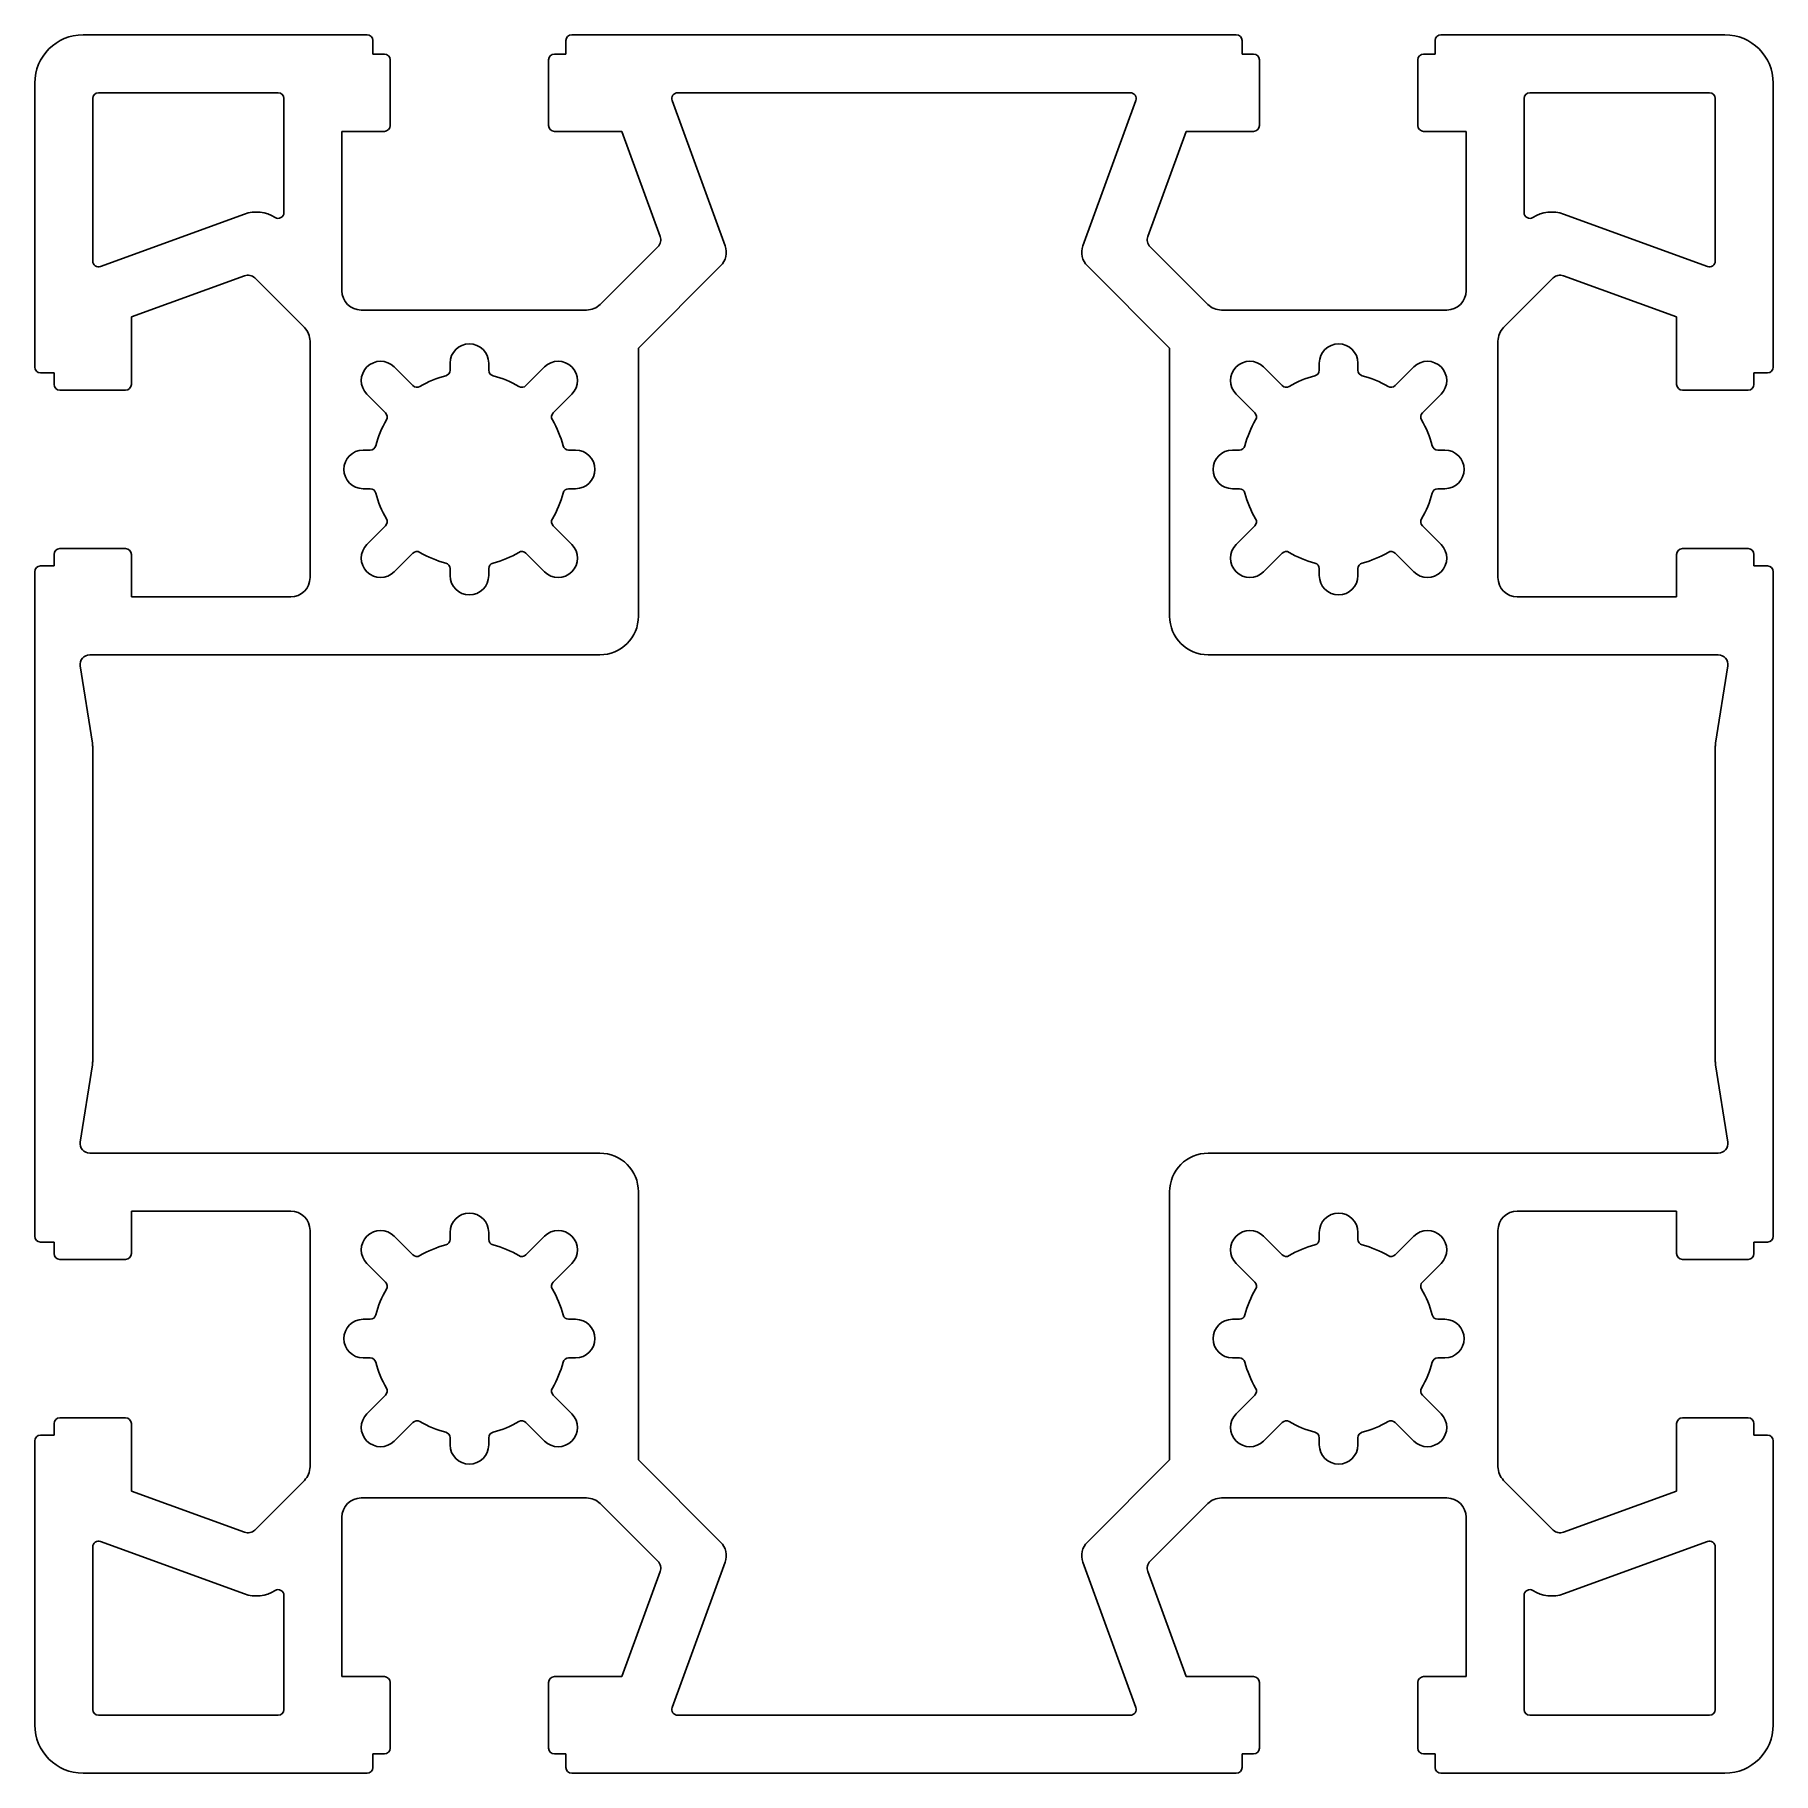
# Model space of a CAD drawing. Extents: x 652.4 to 742.4, y 532.1 to 622.1.
import ezdxf

# ---------------------------------------------------------------- set-up
doc = ezdxf.new("R2010")
doc.units = 0
doc.layers.get('0').update_dxf_attribs({"linetype": 'CONTINUOUS'})

msp = doc.modelspace()

# ---------------------------------------------------------------- linework, layer by layer
at = {"linetype": 'CONTINUOUS'}
for p, q in [((669.631, 622.143), (654.931, 622.143)), ((714.631, 622.143), (680.231, 622.143)), ((739.931, 622.143), (725.231, 622.143)), ((669.931, 621.143), (669.931, 621.843)), ((670.531, 621.143), (669.931, 621.143)), ((679.931, 621.143), (679.331, 621.143)), ((679.931, 621.843), (679.931, 621.143)), ((714.931, 621.143), (714.931, 621.843)), ((715.531, 621.143), (714.931, 621.143)), ((724.931, 621.143), (724.331, 621.143)), ((724.931, 621.843), (724.931, 621.143)), ((670.831, 617.443), (670.831, 620.843)), ((679.031, 620.843), (679.031, 617.443)), ((715.831, 617.443), (715.831, 620.843)), ((724.031, 620.843), (724.031, 617.443)), ((652.431, 619.643), (652.431, 604.943)), ((742.431, 604.943), (742.431, 619.643)), ((655.431, 610.428), (655.431, 618.843)), ((655.731, 619.143), (665.031, 619.143)), ((665.331, 618.843), (665.331, 612.938)), ((685.434, 618.74), (688.17, 611.223)), ((709.146, 619.143), (685.716, 619.143)), ((706.692, 611.223), (709.428, 618.74)), ((729.531, 618.843), (729.531, 612.938)), ((739.131, 619.143), (729.831, 619.143)), ((739.431, 610.428), (739.431, 618.843)), ((668.331, 608.893), (668.331, 617.143)), ((668.331, 617.143), (670.531, 617.143)), ((679.331, 617.143), (682.823, 617.143)), ((682.823, 617.143), (684.806, 611.694)), ((710.056, 611.694), (712.039, 617.143)), ((712.039, 617.143), (715.531, 617.143)), ((724.331, 617.143), (726.531, 617.143)), ((726.531, 617.143), (726.531, 608.893)), ((663.286, 612.858), (655.833, 610.146)), ((731.576, 612.858), (739.028, 610.146)), ((684.69, 611.169), (681.706, 608.186)), ((713.156, 608.186), (710.172, 611.169)), ((657.431, 607.535), (663.294, 609.669)), ((663.819, 609.553), (666.388, 606.984)), ((687.937, 610.174), (683.681, 605.918)), ((711.181, 605.918), (706.924, 610.174)), ((728.474, 606.984), (731.043, 609.553)), ((731.567, 609.669), (737.431, 607.535)), ((657.431, 604.043), (657.431, 607.535)), ((680.999, 607.893), (669.331, 607.893)), ((725.531, 607.893), (713.863, 607.893)), ((737.431, 607.535), (737.431, 604.043)), ((666.681, 606.277), (666.681, 594.043)), ((683.681, 605.918), (683.681, 592.043)), ((711.181, 592.043), (711.181, 605.918)), ((728.181, 594.043), (728.181, 606.277)), ((671.042, 604.946), (672.005, 603.983)), ((673.931, 604.781), (673.931, 605.143)), ((675.931, 605.143), (675.931, 604.781)), ((677.857, 603.983), (678.82, 604.946)), ((717.005, 603.983), (716.042, 604.946)), ((718.931, 605.143), (718.931, 604.781)), ((720.931, 604.781), (720.931, 605.143)), ((723.82, 604.946), (722.857, 603.983)), ((652.731, 604.643), (653.431, 604.643)), ((653.431, 604.643), (653.431, 604.043)), ((741.431, 604.043), (741.431, 604.643)), ((741.431, 604.643), (742.131, 604.643)), ((653.731, 603.743), (657.131, 603.743)), ((670.591, 602.569), (669.628, 603.532)), ((680.234, 603.532), (679.271, 602.569)), ((714.628, 603.532), (715.591, 602.569)), ((724.271, 602.569), (725.234, 603.532)), ((737.731, 603.743), (741.131, 603.743)), ((669.431, 600.643), (669.793, 600.643)), ((680.069, 600.643), (680.431, 600.643)), ((714.793, 600.643), (714.431, 600.643)), ((725.431, 600.643), (725.069, 600.643)), ((669.793, 598.643), (669.431, 598.643)), ((680.431, 598.643), (680.069, 598.643)), ((714.431, 598.643), (714.793, 598.643)), ((725.069, 598.643), (725.431, 598.643)), ((669.628, 595.754), (670.591, 596.717)), ((679.271, 596.717), (680.234, 595.754)), ((715.591, 596.717), (714.628, 595.754)), ((725.234, 595.754), (724.271, 596.717)), ((653.431, 595.243), (653.431, 594.643)), ((657.131, 595.543), (653.731, 595.543)), ((657.431, 593.043), (657.431, 595.243)), ((672.005, 595.303), (671.042, 594.34)), ((678.82, 594.34), (677.857, 595.303)), ((716.042, 594.34), (717.005, 595.303)), ((722.857, 595.303), (723.82, 594.34)), ((737.431, 595.243), (737.431, 593.043)), ((741.131, 595.543), (737.731, 595.543)), ((741.431, 594.643), (741.431, 595.243)), ((652.431, 594.343), (652.431, 577.143)), ((653.431, 594.643), (652.731, 594.643)), ((673.931, 594.143), (673.931, 594.505)), ((675.931, 594.505), (675.931, 594.143)), ((718.931, 594.505), (718.931, 594.143)), ((720.931, 594.143), (720.931, 594.505)), ((742.131, 594.643), (741.431, 594.643)), ((742.431, 577.143), (742.431, 594.343)), ((665.681, 593.043), (657.431, 593.043)), ((737.431, 593.043), (729.181, 593.043)), ((681.681, 590.043), (655.277, 590.043)), ((739.585, 590.043), (713.181, 590.043)), ((654.783, 589.465), (655.413, 585.471)), ((739.449, 585.471), (740.078, 589.465)), ((655.431, 585.238), (655.431, 577.143)), ((739.431, 577.143), (739.431, 585.238)), ((652.431, 577.143), (652.431, 559.943)), ((655.431, 577.143), (655.431, 569.048)), ((739.431, 569.048), (739.431, 577.143)), ((742.431, 559.943), (742.431, 577.143)), ((655.413, 568.815), (654.783, 564.821)), ((740.078, 564.821), (739.449, 568.815)), ((655.277, 564.243), (681.681, 564.243)), ((713.181, 564.243), (739.585, 564.243)), ((683.681, 562.243), (683.681, 548.368)), ((711.181, 548.368), (711.181, 562.243)), ((657.431, 559.043), (657.431, 561.243)), ((657.431, 561.243), (665.681, 561.243)), ((729.181, 561.243), (737.431, 561.243)), ((737.431, 561.243), (737.431, 559.043)), ((666.681, 560.243), (666.681, 548.009)), ((672.005, 558.983), (671.042, 559.946)), ((673.931, 560.143), (673.931, 559.781)), ((675.931, 559.781), (675.931, 560.143)), ((678.82, 559.946), (677.857, 558.983)), ((717.005, 558.983), (716.042, 559.946)), ((718.931, 560.143), (718.931, 559.781)), ((720.931, 559.781), (720.931, 560.143)), ((723.82, 559.946), (722.857, 558.983)), ((728.181, 548.009), (728.181, 560.243)), ((652.731, 559.643), (653.431, 559.643)), ((653.431, 559.643), (653.431, 559.043)), ((741.431, 559.043), (741.431, 559.643)), ((741.431, 559.643), (742.131, 559.643)), ((653.731, 558.743), (657.131, 558.743)), ((669.628, 558.532), (670.591, 557.569)), ((679.271, 557.569), (680.234, 558.532)), ((714.628, 558.532), (715.591, 557.569)), ((724.271, 557.569), (725.234, 558.532)), ((737.731, 558.743), (741.131, 558.743)), ((669.793, 555.643), (669.431, 555.643)), ((680.431, 555.643), (680.069, 555.643)), ((714.793, 555.643), (714.431, 555.643)), ((725.431, 555.643), (725.069, 555.643)), ((669.431, 553.643), (669.793, 553.643)), ((680.069, 553.643), (680.431, 553.643)), ((714.431, 553.643), (714.793, 553.643)), ((725.069, 553.643), (725.431, 553.643)), ((670.591, 551.717), (669.628, 550.754)), ((680.234, 550.754), (679.271, 551.717)), ((715.591, 551.717), (714.628, 550.754)), ((725.234, 550.754), (724.271, 551.717)), ((653.431, 550.243), (653.431, 549.643)), ((657.131, 550.543), (653.731, 550.543)), ((657.431, 546.751), (657.431, 550.243)), ((671.042, 549.34), (672.005, 550.303)), ((677.857, 550.303), (678.82, 549.34)), ((716.042, 549.34), (717.005, 550.303)), ((722.857, 550.303), (723.82, 549.34)), ((737.431, 550.243), (737.431, 546.751)), ((741.131, 550.543), (737.731, 550.543)), ((741.431, 549.643), (741.431, 550.243)), ((652.431, 549.343), (652.431, 534.643)), ((653.431, 549.643), (652.731, 549.643)), ((673.931, 549.505), (673.931, 549.143)), ((675.931, 549.143), (675.931, 549.505)), ((718.931, 549.505), (718.931, 549.143)), ((720.931, 549.143), (720.931, 549.505)), ((742.131, 549.643), (741.431, 549.643)), ((742.431, 534.643), (742.431, 549.343)), ((683.681, 548.368), (687.937, 544.111)), ((706.924, 544.111), (711.181, 548.368)), ((666.388, 547.302), (663.819, 544.733)), ((731.043, 544.733), (728.474, 547.302)), ((663.294, 544.617), (657.431, 546.751)), ((669.331, 546.393), (680.999, 546.393)), ((713.863, 546.393), (725.531, 546.393)), ((737.431, 546.751), (731.567, 544.617)), ((681.706, 546.1), (684.69, 543.116)), ((710.172, 543.116), (713.156, 546.1)), ((668.331, 537.143), (668.331, 545.393)), ((726.531, 545.393), (726.531, 537.143)), ((655.431, 543.858), (655.431, 535.443)), ((663.286, 541.427), (655.833, 544.14)), ((731.576, 541.427), (739.028, 544.14)), ((739.431, 543.858), (739.431, 535.443)), ((688.17, 543.062), (685.434, 535.545)), ((709.428, 535.545), (706.692, 543.062)), ((684.806, 542.592), (682.823, 537.143)), ((712.039, 537.143), (710.056, 542.592)), ((665.331, 535.443), (665.331, 541.348)), ((729.531, 535.443), (729.531, 541.348)), ((670.531, 537.143), (668.331, 537.143)), ((670.831, 533.443), (670.831, 536.843)), ((679.031, 536.843), (679.031, 533.443)), ((682.823, 537.143), (679.331, 537.143)), ((715.531, 537.143), (712.039, 537.143)), ((715.831, 533.443), (715.831, 536.843)), ((724.031, 536.843), (724.031, 533.443)), ((726.531, 537.143), (724.331, 537.143)), ((655.731, 535.143), (665.031, 535.143)), ((685.716, 535.143), (709.146, 535.143)), ((739.131, 535.143), (729.831, 535.143)), ((669.931, 532.443), (669.931, 533.143)), ((669.931, 533.143), (670.531, 533.143)), ((679.331, 533.143), (679.931, 533.143)), ((679.931, 533.143), (679.931, 532.443)), ((714.931, 532.443), (714.931, 533.143)), ((714.931, 533.143), (715.531, 533.143)), ((724.331, 533.143), (724.931, 533.143)), ((724.931, 533.143), (724.931, 532.443)), ((654.931, 532.143), (669.631, 532.143)), ((680.231, 532.143), (714.631, 532.143)), ((725.231, 532.143), (739.931, 532.143))]:
    msp.add_line(p, q, dxfattribs=at)
for centre, radius, start, end in [((654.931, 619.643), 2.5, 90, 180), ((669.631, 621.843), 0.3, 0, 90), ((680.231, 621.843), 0.3, 90, 180), ((714.631, 621.843), 0.3, 0, 90), ((725.231, 621.843), 0.3, 90, 180), ((739.931, 619.643), 2.5, 0, 90), ((670.531, 620.843), 0.3, 0, 90), ((679.331, 620.843), 0.3, 90, 180), ((715.531, 620.843), 0.3, 0, 90), ((724.331, 620.843), 0.3, 90, 180), ((655.731, 618.843), 0.3, 90, 180), ((665.031, 618.843), 0.3, 0, 90), ((685.716, 618.843), 0.3, 90, 200), ((709.146, 618.843), 0.3, 340, 90), ((729.831, 618.843), 0.3, 90, 180), ((739.131, 618.843), 0.3, 360, 90), ((670.531, 617.443), 0.3, 270, 0), ((679.331, 617.443), 0.3, 180, 270), ((715.531, 617.443), 0.3, 270, 0), ((724.331, 617.443), 0.3, 180, 270), ((663.902, 611.167), 1.8, 57.47143, 110), ((665.031, 612.938), 0.3, 237.47143, 0), ((729.831, 612.938), 0.3, 180, 302.52857), ((730.96, 611.167), 1.8, 70, 122.52857), ((684.336, 611.523), 0.5, 315, 20), ((687.23, 610.881), 1, 315, 20), ((707.632, 610.881), 1, 160, 225), ((710.525, 611.523), 0.5, 160, 225), ((655.731, 610.428), 0.3, 180, 290), ((739.131, 610.428), 0.3, 250, 0), ((663.465, 609.199), 0.5, 45, 110), ((731.396, 609.199), 0.5, 70, 135), ((669.331, 608.893), 1, 180, 270), ((725.531, 608.893), 1, 270, 0), ((680.999, 608.893), 1, 270, 315), ((713.863, 608.893), 1, 225, 270), ((665.681, 606.277), 1, 360, 45), ((729.181, 606.277), 1, 135, 180), ((674.931, 605.143), 1, 360, 180), ((719.931, 605.143), 1, 360, 180), ((652.731, 604.943), 0.3, 180, 270), ((670.335, 604.239), 1, 45, 225), ((679.527, 604.239), 1, 315, 135), ((715.335, 604.239), 1, 45, 225), ((724.527, 604.239), 1, 315, 135), ((742.131, 604.943), 0.3, 270, 0), ((653.731, 604.043), 0.3, 180, 270), ((657.131, 604.043), 0.3, 270, 0), ((672.217, 604.195), 0.3, 225, 300.80144), ((674.931, 599.643), 5, 104.19856, 120.80144), ((673.631, 604.781), 0.3, 284.19856, 0), ((676.231, 604.781), 0.3, 180, 255.80144), ((674.931, 599.643), 5, 59.19856, 75.80144), ((677.645, 604.195), 0.3, 239.19856, 315), ((717.217, 604.195), 0.3, 225, 300.80144), ((719.931, 599.643), 5, 104.19856, 120.80144), ((718.631, 604.781), 0.3, 284.19856, 0), ((721.231, 604.781), 0.3, 180, 255.80144), ((719.931, 599.643), 5, 59.19856, 75.80144), ((722.645, 604.195), 0.3, 239.19856, 315), ((737.731, 604.043), 0.3, 180, 270), ((741.131, 604.043), 0.3, 270, 0), ((674.931, 599.643), 5, 149.19856, 165.80144), ((670.378, 602.357), 0.3, 329.19856, 45), ((679.483, 602.357), 0.3, 135, 210.80144), ((674.931, 599.643), 5, 14.19856, 30.80144), ((719.931, 599.643), 5, 149.19856, 165.80144), ((715.378, 602.357), 0.3, 329.19856, 45), ((724.483, 602.357), 0.3, 135, 210.80144), ((719.931, 599.643), 5, 14.19856, 30.80144), ((669.431, 599.643), 1, 90, 270), ((669.793, 600.943), 0.3, 270, 345.80144), ((680.069, 600.943), 0.3, 194.19856, 270), ((680.431, 599.643), 1, 270, 90), ((714.431, 599.643), 1, 90, 270), ((714.793, 600.943), 0.3, 270, 345.80144), ((725.069, 600.943), 0.3, 194.19856, 270), ((725.431, 599.643), 1, 270, 90), ((669.793, 598.343), 0.3, 14.19856, 90), ((680.069, 598.343), 0.3, 90, 165.80144), ((714.793, 598.343), 0.3, 14.19856, 90), ((725.069, 598.343), 0.3, 90, 165.80144), ((674.931, 599.643), 5, 194.19856, 210.80144), ((674.931, 599.643), 5, 329.19856, 345.80144), ((719.931, 599.643), 5, 194.19856, 210.80144), ((719.931, 599.643), 5, 329.19856, 345.80144), ((670.378, 596.929), 0.3, 315, 30.80144), ((679.483, 596.929), 0.3, 149.19856, 225), ((715.378, 596.929), 0.3, 315, 30.80144), ((724.483, 596.929), 0.3, 149.19856, 225), ((653.731, 595.243), 0.3, 90, 180), ((657.131, 595.243), 0.3, 0, 90), ((670.335, 595.047), 1, 135, 315), ((672.217, 595.09), 0.3, 59.19856, 135), ((674.931, 599.643), 5, 239.19856, 255.80144), ((674.931, 599.643), 5, 284.19856, 300.80144), ((677.645, 595.09), 0.3, 45, 120.80144), ((679.527, 595.047), 1, 225, 45), ((715.335, 595.047), 1, 135, 315), ((717.217, 595.09), 0.3, 59.19856, 135), ((719.931, 599.643), 5, 239.19856, 255.80144), ((719.931, 599.643), 5, 284.19856, 300.80144), ((722.645, 595.09), 0.3, 45, 120.80144), ((724.527, 595.047), 1, 225, 45), ((737.731, 595.243), 0.3, 90, 180), ((741.131, 595.243), 0.3, 360, 90), ((652.731, 594.343), 0.3, 90, 180), ((665.681, 594.043), 1, 270, 0), ((673.631, 594.505), 0.3, 360, 75.80144), ((674.931, 594.143), 1, 180, 0), ((676.231, 594.505), 0.3, 104.19856, 180), ((718.631, 594.505), 0.3, 360, 75.80144), ((719.931, 594.143), 1, 180, 0), ((721.231, 594.505), 0.3, 104.19856, 180), ((729.181, 594.043), 1, 180, 270), ((742.131, 594.343), 0.3, 0, 90), ((681.681, 592.043), 2, 270, 360), ((713.181, 592.043), 2, 180, 270), ((655.277, 589.543), 0.5, 90, 188.95479), ((739.585, 589.543), 0.5, 351.04521, 90), ((653.931, 585.238), 1.5, 0, 8.95479), ((740.931, 585.238), 1.5, 171.04521, 180), ((653.931, 569.048), 1.5, 351.04521, 360), ((740.931, 569.048), 1.5, 180, 188.95479), ((655.277, 564.743), 0.5, 171.04521, 270), ((739.585, 564.743), 0.5, 270, 8.95479), ((681.681, 562.243), 2, 0, 90), ((713.181, 562.243), 2, 90, 180), ((665.681, 560.243), 1, 0, 90), ((674.931, 560.143), 1, 360, 180), ((719.931, 560.143), 1, 0, 180), ((729.181, 560.243), 1, 90, 180), ((652.731, 559.943), 0.3, 180, 270), ((670.335, 559.239), 1, 45, 225), ((679.527, 559.239), 1, 315, 135), ((715.335, 559.239), 1, 45, 225), ((724.527, 559.239), 1, 315, 135), ((742.131, 559.943), 0.3, 270, 0), ((653.731, 559.043), 0.3, 180, 270), ((657.131, 559.043), 0.3, 270, 360), ((672.217, 559.195), 0.3, 225, 300.80144), ((674.931, 554.643), 5, 104.19856, 120.80144), ((673.631, 559.781), 0.3, 284.19856, 0), ((676.231, 559.781), 0.3, 180, 255.80144), ((674.931, 554.643), 5, 59.19856, 75.80144), ((677.645, 559.195), 0.3, 239.19856, 315), ((717.217, 559.195), 0.3, 225, 300.80144), ((719.931, 554.643), 5, 104.19856, 120.80144), ((718.631, 559.781), 0.3, 284.19856, 0), ((721.231, 559.781), 0.3, 180, 255.80144), ((719.931, 554.643), 5, 59.19856, 75.80144), ((722.645, 559.195), 0.3, 239.19856, 315), ((737.731, 559.043), 0.3, 180, 270), ((741.131, 559.043), 0.3, 270, 0), ((674.931, 554.643), 5, 149.19856, 165.80144), ((670.378, 557.357), 0.3, 329.19856, 45), ((679.483, 557.357), 0.3, 135, 210.80144), ((674.931, 554.643), 5, 14.19856, 30.80144), ((719.931, 554.643), 5, 149.19856, 165.80144), ((715.378, 557.357), 0.3, 329.19856, 45), ((724.483, 557.357), 0.3, 135, 210.80144), ((719.931, 554.643), 5, 14.19856, 30.80144), ((669.431, 554.643), 1, 90, 270), ((669.793, 555.943), 0.3, 270, 345.80144), ((680.069, 555.943), 0.3, 194.19856, 270), ((680.431, 554.643), 1, 270, 90), ((714.431, 554.643), 1, 90, 270), ((714.793, 555.943), 0.3, 270, 345.80144), ((725.069, 555.943), 0.3, 194.19856, 270), ((725.431, 554.643), 1, 270, 90), ((669.793, 553.343), 0.3, 14.19856, 90), ((680.069, 553.343), 0.3, 90, 165.80144), ((714.793, 553.343), 0.3, 14.19856, 90), ((725.069, 553.343), 0.3, 90, 165.80144), ((674.931, 554.643), 5, 194.19856, 210.80144), ((674.931, 554.643), 5, 329.19856, 345.80144), ((719.931, 554.643), 5, 194.19856, 210.80144), ((719.931, 554.643), 5, 329.19856, 345.80144), ((670.378, 551.929), 0.3, 315, 30.80144), ((679.483, 551.929), 0.3, 149.19856, 225), ((715.378, 551.929), 0.3, 315, 30.80144), ((724.483, 551.929), 0.3, 149.19856, 225), ((653.731, 550.243), 0.3, 90, 180), ((657.131, 550.243), 0.3, 0, 90), ((670.335, 550.047), 1, 135, 315), ((672.217, 550.09), 0.3, 59.19856, 135), ((674.931, 554.643), 5, 239.19856, 255.80144), ((674.931, 554.643), 5, 284.19856, 300.80144), ((677.645, 550.09), 0.3, 45, 120.80144), ((679.527, 550.047), 1, 225, 45), ((715.335, 550.047), 1, 135, 315), ((717.217, 550.09), 0.3, 59.19856, 135), ((719.931, 554.643), 5, 239.19856, 255.80144), ((719.931, 554.643), 5, 284.19856, 300.80144), ((722.645, 550.09), 0.3, 45, 120.80144), ((724.527, 550.047), 1, 225, 45), ((737.731, 550.243), 0.3, 90, 180), ((741.131, 550.243), 0.3, 0, 90), ((652.731, 549.343), 0.3, 90, 180), ((673.631, 549.505), 0.3, 360, 75.80144), ((674.931, 549.143), 1, 180, 0), ((676.231, 549.505), 0.3, 104.19856, 180), ((718.631, 549.505), 0.3, 360, 75.80144), ((719.931, 549.143), 1, 180, 0), ((721.231, 549.505), 0.3, 104.19856, 180), ((742.131, 549.343), 0.3, 0, 90), ((665.681, 548.009), 1, 315, 0), ((729.181, 548.009), 1, 180, 225), ((669.331, 545.393), 1, 90, 180), ((680.999, 545.393), 1, 45, 90), ((713.863, 545.393), 1, 90, 135), ((725.531, 545.393), 1, 0, 90), ((663.465, 545.087), 0.5, 250, 315), ((731.396, 545.087), 0.5, 225, 290), ((655.731, 543.858), 0.3, 70, 180), ((687.23, 543.404), 1, 340, 45), ((707.632, 543.404), 1, 135, 200), ((739.131, 543.858), 0.3, 0, 110), ((684.336, 542.763), 0.5, 340, 45), ((710.525, 542.763), 0.5, 135, 200), ((663.902, 543.119), 1.8, 250, 302.52857), ((665.031, 541.348), 0.3, 0, 122.52857), ((729.831, 541.348), 0.3, 57.47143, 180), ((730.96, 543.119), 1.8, 237.47143, 290), ((670.531, 536.843), 0.3, 0, 90), ((679.331, 536.843), 0.3, 90, 180), ((715.531, 536.843), 0.3, 360, 90), ((724.331, 536.843), 0.3, 90, 180), ((685.716, 535.443), 0.3, 160, 270), ((709.146, 535.443), 0.3, 270, 20), ((654.931, 534.643), 2.5, 180, 270), ((655.731, 535.443), 0.3, 180, 270), ((665.031, 535.443), 0.3, 270, 0), ((729.831, 535.443), 0.3, 180, 270), ((739.131, 535.443), 0.3, 270, 0), ((739.931, 534.643), 2.5, 270, 0), ((670.531, 533.443), 0.3, 270, 0), ((679.331, 533.443), 0.3, 180, 270), ((715.531, 533.443), 0.3, 270, 0), ((724.331, 533.443), 0.3, 180, 270), ((669.631, 532.443), 0.3, 270, 360), ((680.231, 532.443), 0.3, 180, 270), ((714.631, 532.443), 0.3, 270, 0), ((725.231, 532.443), 0.3, 180, 270)]:
    msp.add_arc(centre, radius, start, end, dxfattribs=at)

doc.saveas('drawing.dxf')
